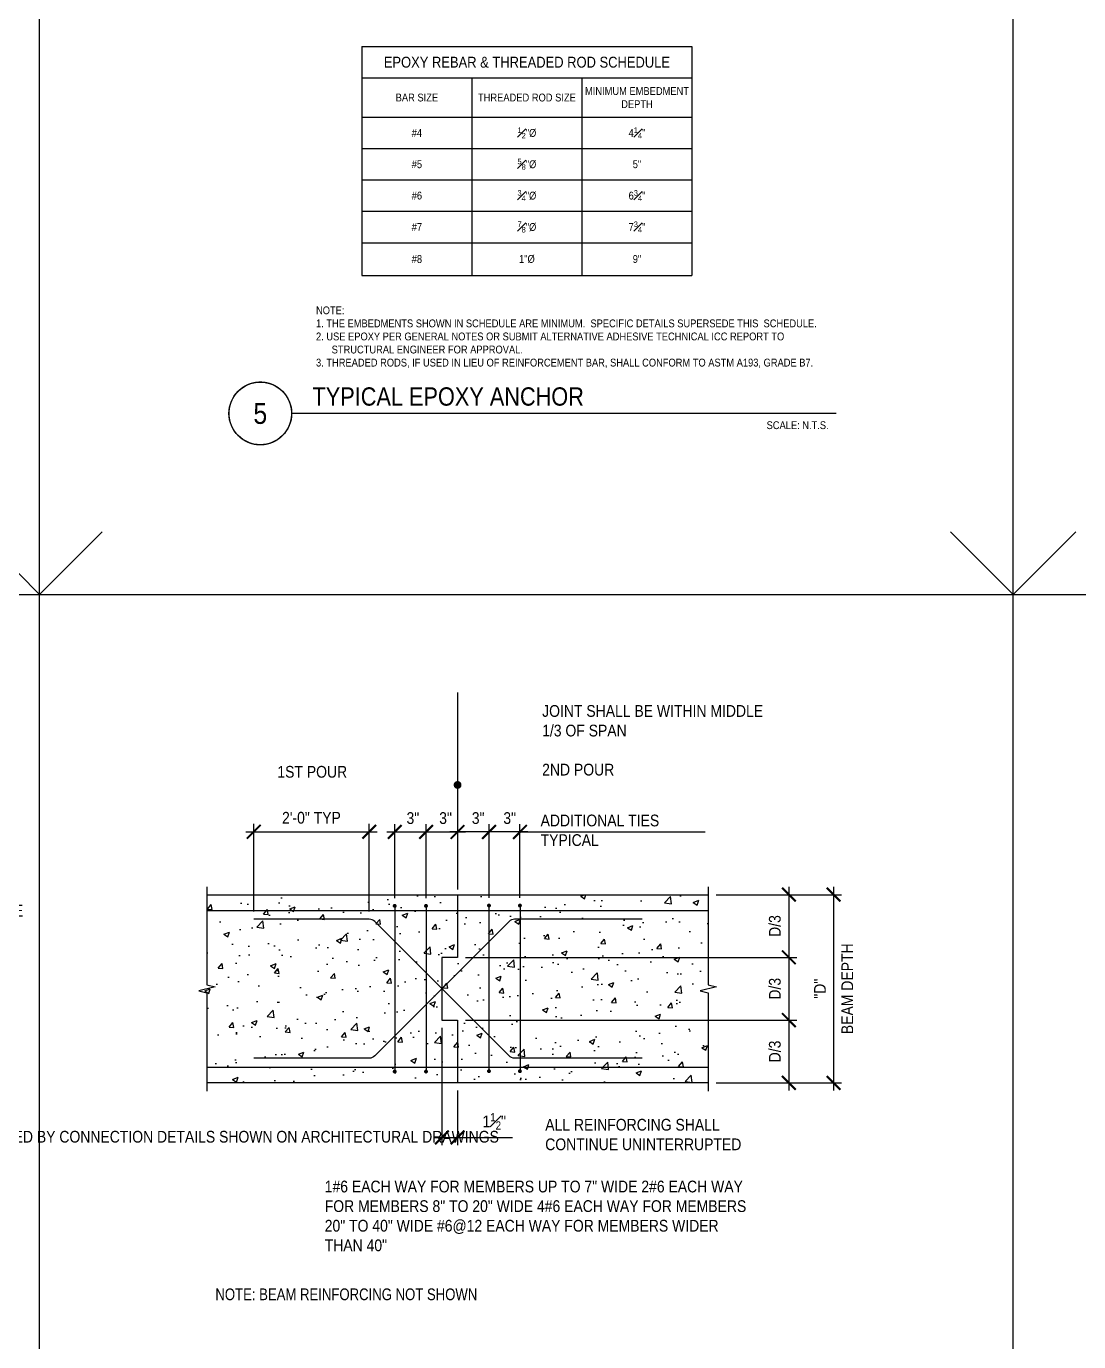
# Model space of a CAD drawing. Header units: inches. Extents: x -16404 to 14624, y -1591 to 16152.
# Drawn here: x -8850 to -8749.3, y 620.5 to 746.4 of the extents above; entities that cross this region are included whole.
import ezdxf
from ezdxf import colors
from ezdxf.entities.mleader import LeaderData, LeaderLine
from ezdxf.enums import TextEntityAlignment as Align
from ezdxf.math import Vec2, Vec3

# ---------------------------------------------------------------- set-up
doc = ezdxf.new("R2010")
doc.units = ezdxf.units.IN
doc.header["$LTSCALE"] = 24
doc.header["$MEASUREMENT"] = 0
doc.linetypes.add('DASHED2', pattern=[0.375, 0.25, -0.125])
doc.layers.get('0').update_dxf_attribs({"linetype": 'CONTINUOUS'})
doc.layers.get('DefPoints').update_dxf_attribs({"color": 251, "linetype": 'CONTINUOUS'})
for name, color, linetype in [('S-ANNO-DIMS', 2, 'CONTINUOUS'), ('S-ANNO-NOTE', 4, 'CONTINUOUS'), ('S-BREAK', 2, 'CONTINUOUS'), ('S-CONC', 4, 'CONTINUOUS'), ('S-REBAR', 7, 'CONTINUOUS')]:
    doc.layers.add(name, color=color, linetype=linetype)
doc.layers.add('S-ANNO-GRID-NONPLOT', color=251, linetype='CONTINUOUS', plot=False)
doc.layers.add('S-HATCH2', color=2, linetype='CONTINUOUS', transparency=0.5)
doc.styles.add('Arial', font='arial.ttf', dxfattribs={"width": 0.85})
doc.dimstyles.new('DIM-12$0', dxfattribs={"dimscale": 12, "dimtxt": 0.09375, "dimasz": 0.109375, "dimexe": 0.0625, "dimexo": 0.0625, "dimgap": 0.0625, "dimtad": 1, "dimdec": 4, "dimzin": 11, "dimdsep": 46, "dimlunit": 4, "dimtxsty": 'Arial', "dimblk": 'ARCHTICK', "dimblk1": 'ARCHTICK', "dimblk2": 'ARCHTICK', "dimsah": 1, "dimcen": 0.125, "dimdle": 0.0625, "dimclrd": 256, "dimclre": 256, "dimclrt": 4, "dimadec": 0, "dimazin": 0, "dimtfac": 0.75, "dimtdec": 4, "dimtofl": 0, "dimtmove": 0, "dimatfit": 3, "dimldrblk": 'ARCHTICK', "dimfxl": 1, "dimfrac": 1, "dimtolj": 1, "dimtzin": 11, "dimarcsym": 0})

# ---------------------------------------------------------------- blocks, each defined once
blk = doc.blocks.new('ST-DOT')
at = {"const_width": 0.5}
blk.add_lwpolyline([(-0.25, 0, 1), (0.25, 0, 1)], format="xyb", close=True, dxfattribs=at)
blk = doc.blocks.new('_ARCHTICK')
at = {"color": 0, "linetype": 'ByBlock', "const_width": 0.15}
blk.add_lwpolyline([(-0.5, -0.5), (0.5, 0.5)], dxfattribs=at)
blk = doc.blocks.new('*D2302')
at = {"layer": 'DefPoints', "color": 0, "transparency": 16777216}
for p in [(-8817.19, 669.3), (-8828.24, 660.92), (-8817.19, 660.92)]:
    blk.add_point(p, dxfattribs=at)
at = {"layer": 'S-ANNO-DIMS', "lineweight": -2, "transparency": 16777216}
for p, q in [((-8828.24, 661.67), (-8828.24, 670.05)), ((-8817.19, 661.67), (-8817.19, 670.05)), ((-8828.99, 669.3), (-8816.44, 669.3))]:
    blk.add_line(p, q, dxfattribs=at)
at = {"layer": 'S-ANNO-DIMS', "lineweight": -2, "transparency": 16777216, "xscale": 1.3125, "yscale": 1.3125, "zscale": 1.3125, "rotation": 180}
blk.add_blockref('_ARCHTICK', (-8828.24, 669.3), dxfattribs=at)
at = {"layer": 'S-ANNO-DIMS', "lineweight": -2, "transparency": 16777216, "xscale": 1.3125, "yscale": 1.3125, "zscale": 1.3125}
blk.add_blockref('_ARCHTICK', (-8817.19, 669.3), dxfattribs=at)
at = {"layer": 'S-ANNO-DIMS', "color": 4, "transparency": 16777216, "insert": (-8822.72, 670.63), "char_height": 1.125, "attachment_point": 5, "style": 'Arial'}
blk.add_mtext('\\A1;2\'-0" TYP', dxfattribs=at)
blk = doc.blocks.new('*D2303')
at = {"layer": 'DefPoints', "color": 0, "transparency": 16777216}
for p in [(-8811.75, 669.28), (-8814.75, 662.2), (-8811.75, 662.2)]:
    blk.add_point(p, dxfattribs=at)
at = {"layer": 'S-ANNO-DIMS', "lineweight": -2, "transparency": 16777216}
for p, q in [((-8814.75, 662.95), (-8814.75, 670.03)), ((-8811.75, 662.95), (-8811.75, 670.03)), ((-8815.5, 669.28), (-8811, 669.28))]:
    blk.add_line(p, q, dxfattribs=at)
at = {"layer": 'S-ANNO-DIMS', "lineweight": -2, "transparency": 16777216, "xscale": 1.3125, "yscale": 1.3125, "zscale": 1.3125, "rotation": 180}
blk.add_blockref('_ARCHTICK', (-8814.75, 669.28), dxfattribs=at)
at = {"layer": 'S-ANNO-DIMS', "lineweight": -2, "transparency": 16777216, "xscale": 1.3125, "yscale": 1.3125, "zscale": 1.3125}
blk.add_blockref('_ARCHTICK', (-8811.75, 669.28), dxfattribs=at)
at = {"layer": 'S-ANNO-DIMS', "color": 4, "transparency": 16777216, "insert": (-8813.01, 670.6), "char_height": 1.125, "attachment_point": 5, "style": 'Arial'}
blk.add_mtext('\\A1;3"', dxfattribs=at)
blk = doc.blocks.new('*D2304')
at = {"layer": 'DefPoints', "color": 0, "transparency": 16777216}
for p in [(-8811.75, 669.28), (-8808.73, 669.28), (-8808.73, 669.28)]:
    blk.add_point(p, dxfattribs=at)
at = {"layer": 'S-ANNO-DIMS', "lineweight": -2, "transparency": 16777216}
blk.add_line((-8812.5, 669.28), (-8807.98, 669.28), dxfattribs=at)
at = {"layer": 'S-ANNO-DIMS', "lineweight": -2, "transparency": 16777216, "xscale": 1.3125, "yscale": 1.3125, "zscale": 1.3125, "rotation": 180}
blk.add_blockref('_ARCHTICK', (-8811.75, 669.28), dxfattribs=at)
at = {"layer": 'S-ANNO-DIMS', "lineweight": -2, "transparency": 16777216, "xscale": 1.3125, "yscale": 1.3125, "zscale": 1.3125}
blk.add_blockref('_ARCHTICK', (-8808.73, 669.28), dxfattribs=at)
at = {"layer": 'S-ANNO-DIMS', "color": 4, "transparency": 16777216, "insert": (-8809.88, 670.6), "char_height": 1.125, "attachment_point": 5, "style": 'Arial'}
blk.add_mtext('\\A1;3"', dxfattribs=at)
blk = doc.blocks.new('*D2305')
at = {"layer": 'DefPoints', "color": 0, "transparency": 16777216}
for p in [(-8808.73, 669.28), (-8808.73, 669.28), (-8805.72, 662.24)]:
    blk.add_point(p, dxfattribs=at)
at = {"layer": 'S-ANNO-DIMS', "lineweight": -2, "transparency": 16777216}
for p, q in [((-8805.72, 662.99), (-8805.72, 670.03)), ((-8804.97, 669.28), (-8809.48, 669.28))]:
    blk.add_line(p, q, dxfattribs=at)
at = {"layer": 'S-ANNO-DIMS', "lineweight": -2, "transparency": 16777216, "xscale": 1.3125, "yscale": 1.3125, "zscale": 1.3125, "rotation": 180}
blk.add_blockref('_ARCHTICK', (-8808.73, 669.28), dxfattribs=at)
at = {"layer": 'S-ANNO-DIMS', "lineweight": -2, "transparency": 16777216, "xscale": 1.3125, "yscale": 1.3125, "zscale": 1.3125}
blk.add_blockref('_ARCHTICK', (-8805.72, 669.28), dxfattribs=at)
at = {"layer": 'S-ANNO-DIMS', "color": 4, "transparency": 16777216, "insert": (-8806.76, 670.6), "char_height": 1.125, "attachment_point": 5, "style": 'Arial'}
blk.add_mtext('\\A1;3"', dxfattribs=at)
blk = doc.blocks.new('*D2306')
at = {"layer": 'DefPoints', "color": 0, "transparency": 16777216}
for p in [(-8805.73, 669.28), (-8805.73, 669.27), (-8802.76, 662.24)]:
    blk.add_point(p, dxfattribs=at)
at = {"layer": 'S-ANNO-DIMS', "lineweight": -2, "transparency": 16777216}
for p, q in [((-8805.73, 670.02), (-8805.73, 670.03)), ((-8802.76, 662.99), (-8802.76, 670.03)), ((-8802.01, 669.28), (-8806.48, 669.28))]:
    blk.add_line(p, q, dxfattribs=at)
at = {"layer": 'S-ANNO-DIMS', "lineweight": -2, "transparency": 16777216, "xscale": 1.3125, "yscale": 1.3125, "zscale": 1.3125, "rotation": 180}
blk.add_blockref('_ARCHTICK', (-8805.73, 669.28), dxfattribs=at)
at = {"layer": 'S-ANNO-DIMS', "lineweight": -2, "transparency": 16777216, "xscale": 1.3125, "yscale": 1.3125, "zscale": 1.3125}
blk.add_blockref('_ARCHTICK', (-8802.76, 669.28), dxfattribs=at)
at = {"layer": 'S-ANNO-DIMS', "color": 4, "transparency": 16777216, "insert": (-8803.74, 670.6), "char_height": 1.125, "attachment_point": 5, "style": 'Arial'}
blk.add_mtext('\\A1;3"', dxfattribs=at)
blk = doc.blocks.new('*D2307')
at = {"layer": 'DefPoints', "color": 0, "transparency": 16777216}
for p in [(-8784.73, 663.28), (-8808.73, 657.28), (-8777.01, 657.28)]:
    blk.add_point(p, dxfattribs=at)
at = {"layer": 'S-ANNO-DIMS', "lineweight": -2, "transparency": 16777216}
for p, q in [((-8783.98, 663.28), (-8776.26, 663.28)), ((-8777.01, 664.03), (-8777.01, 656.53)), ((-8807.98, 657.28), (-8776.26, 657.28))]:
    blk.add_line(p, q, dxfattribs=at)
at = {"layer": 'S-ANNO-DIMS', "lineweight": -2, "transparency": 16777216, "xscale": 1.3125, "yscale": 1.3125, "zscale": 1.3125}
for p, rotation in [((-8777.01, 663.28), 90), ((-8777.01, 657.28), 270)]:
    blk.add_blockref('_ARCHTICK', p, dxfattribs=dict(at, rotation=rotation))
at = {"layer": 'S-ANNO-DIMS', "color": 4, "transparency": 16777216, "insert": (-8778.35, 660.28), "char_height": 1.125, "attachment_point": 5, "rotation": 90, "style": 'Arial'}
blk.add_mtext('\\A1;D/3', dxfattribs=at)
blk = doc.blocks.new('*D2308')
at = {"layer": 'DefPoints', "color": 0, "transparency": 16777216}
for p in [(-8808.73, 657.28), (-8808.73, 651.28), (-8777.01, 651.28)]:
    blk.add_point(p, dxfattribs=at)
at = {"layer": 'S-ANNO-DIMS', "lineweight": -2, "transparency": 16777216}
for p, q in [((-8807.98, 657.28), (-8776.26, 657.28)), ((-8777.01, 658.03), (-8777.01, 650.53)), ((-8807.98, 651.28), (-8776.26, 651.28))]:
    blk.add_line(p, q, dxfattribs=at)
at = {"layer": 'S-ANNO-DIMS', "lineweight": -2, "transparency": 16777216, "xscale": 1.3125, "yscale": 1.3125, "zscale": 1.3125}
for p, rotation in [((-8777.01, 657.28), 90), ((-8777.01, 651.28), 270)]:
    blk.add_blockref('_ARCHTICK', p, dxfattribs=dict(at, rotation=rotation))
at = {"layer": 'S-ANNO-DIMS', "color": 4, "transparency": 16777216, "insert": (-8778.35, 654.28), "char_height": 1.125, "attachment_point": 5, "rotation": 90, "style": 'Arial'}
blk.add_mtext('\\A1;D/3', dxfattribs=at)
blk = doc.blocks.new('*D2309')
at = {"layer": 'DefPoints', "color": 0, "transparency": 16777216}
for p in [(-8808.73, 651.28), (-8784.73, 645.28), (-8777.01, 645.28)]:
    blk.add_point(p, dxfattribs=at)
at = {"layer": 'S-ANNO-DIMS', "lineweight": -2, "transparency": 16777216}
for p, q in [((-8777.01, 652.03), (-8777.01, 644.53)), ((-8807.98, 651.28), (-8776.26, 651.28)), ((-8783.98, 645.28), (-8776.26, 645.28))]:
    blk.add_line(p, q, dxfattribs=at)
at = {"layer": 'S-ANNO-DIMS', "lineweight": -2, "transparency": 16777216, "xscale": 1.3125, "yscale": 1.3125, "zscale": 1.3125}
for p, rotation in [((-8777.01, 651.28), 90), ((-8777.01, 645.28), 270)]:
    blk.add_blockref('_ARCHTICK', p, dxfattribs=dict(at, rotation=rotation))
at = {"layer": 'S-ANNO-DIMS', "color": 4, "transparency": 16777216, "insert": (-8778.35, 648.28), "char_height": 1.125, "attachment_point": 5, "rotation": 90, "style": 'Arial'}
blk.add_mtext('\\A1;D/3', dxfattribs=at)
blk = doc.blocks.new('*D2310')
at = {"layer": 'DefPoints', "color": 0, "transparency": 16777216}
for p in [(-8784.73, 663.28), (-8784.73, 645.28), (-8772.73, 645.28)]:
    blk.add_point(p, dxfattribs=at)
at = {"layer": 'S-ANNO-DIMS', "lineweight": -2, "transparency": 16777216}
for p, q in [((-8783.98, 663.28), (-8771.98, 663.28)), ((-8772.73, 664.03), (-8772.73, 644.53)), ((-8783.98, 645.28), (-8771.98, 645.28))]:
    blk.add_line(p, q, dxfattribs=at)
at = {"layer": 'S-ANNO-DIMS', "lineweight": -2, "transparency": 16777216, "xscale": 1.3125, "yscale": 1.3125, "zscale": 1.3125}
for p, rotation in [((-8772.73, 663.28), 90), ((-8772.73, 645.28), 270)]:
    blk.add_blockref('_ARCHTICK', p, dxfattribs=dict(at, rotation=rotation))
at = {"layer": 'S-ANNO-DIMS', "color": 4, "transparency": 16777216, "char_height": 1.125, "attachment_point": 5, "rotation": 90, "style": 'Arial'}
for s, insert in [('\\A1;BEAM DEPTH', (-8771.42, 654.28)), ('\\A1;"D"', (-8774.04, 654.28))]:
    blk.add_mtext(s, dxfattribs=dict(at, insert=insert))
blk = doc.blocks.new('*D2311')
at = {"layer": 'DefPoints', "color": 0, "transparency": 16777216}
for p in [(-8810.23, 651.28), (-8808.73, 645.28), (-8808.73, 640.05)]:
    blk.add_point(p, dxfattribs=at)
at = {"layer": 'S-ANNO-DIMS', "lineweight": -2, "transparency": 16777216}
for p, q in [((-8810.23, 650.53), (-8810.23, 639.3)), ((-8808.73, 644.53), (-8808.73, 639.3)), ((-8810.98, 640.05), (-8808.73, 640.05)), ((-8808.73, 640.05), (-8803.46, 640.05))]:
    blk.add_line(p, q, dxfattribs=at)
at = {"layer": 'S-ANNO-DIMS', "lineweight": -2, "transparency": 16777216, "xscale": 1.3125, "yscale": 1.3125, "zscale": 1.3125, "rotation": 180}
blk.add_blockref('_ARCHTICK', (-8810.23, 640.05), dxfattribs=at)
at = {"layer": 'S-ANNO-DIMS', "lineweight": -2, "transparency": 16777216, "xscale": 1.3125, "yscale": 1.3125, "zscale": 1.3125}
blk.add_blockref('_ARCHTICK', (-8808.73, 640.05), dxfattribs=at)
at = {"layer": 'S-ANNO-DIMS', "color": 4, "transparency": 16777216, "insert": (-8805.22, 641.59), "char_height": 1.125, "attachment_point": 5, "style": 'Arial'}
blk.add_mtext('\\A1;1{\\H0.7x;\\S1#2;}"', dxfattribs=at)
blk = doc.blocks.new('_DotBlank')
at = {"color": 0, "lineweight": -2}
blk.add_line((-0.5, 0), (-1, 0), dxfattribs=at)
blk.add_circle((0, 0), 0.5, dxfattribs=at)
blk = doc.blocks.new('*U282')
at = {"const_width": 0.125}
for points in [[(-3, 0, -1), (3, 0, 3.732051)], [(-3, 0, 1), (3, 0, -3.732051)]]:
    blk.add_lwpolyline(points, format="xyb", dxfattribs=at)
blk.add_lwpolyline([(3, 0), (55.16, 0)], dxfattribs=at)
blk.add_circle((0, 0), 3)
at = {"style": 'Arial', "width": 0.85}
for tag, p in [('DWG_TITLE_1', (5, 4.12)), ('DWG_TITLE_2', (5, 1.62))]:
    blk.add_attdef(tag, text='', height=1.75, dxfattribs=at).set_placement(p, align=Align.MIDDLE_LEFT)
blk.add_attdef('#', text='', height=2, dxfattribs=at).set_placement((0, 0), align=Align.MIDDLE_CENTER)
blk.add_attdef('SCALE', text='', height=0.75, dxfattribs=at).set_placement((54.41, -0.75), align=Align.TOP_RIGHT)
blk = doc.blocks.new('*T2317')
at = {"layer": 'S-ANNO-NOTE', "color": 6, "linetype": 'ByBlock', "lineweight": -2, "transparency": 16777216}
for p, q in [((0, 0), (31.6, 0)), ((0, 0), (0, -21.9)), ((31.6, 0), (31.6, -21.9)), ((0, -3), (31.6, -3)), ((10.53, -3), (10.53, -6.76)), ((21.07, -3), (21.07, -6.76)), ((0, -6.76), (31.6, -6.76)), ((0, -21.9), (31.6, -21.9))]:
    blk.add_line(p, q, dxfattribs=at)
at = {"layer": 'S-ANNO-NOTE', "color": 2, "linetype": 'ByBlock', "lineweight": -2, "transparency": 16777216}
for p, q in [((10.53, -6.76), (10.53, -21.9)), ((21.07, -6.76), (21.07, -21.9)), ((0, -9.76), (31.6, -9.76)), ((0, -12.76), (31.6, -12.76)), ((0, -15.76), (31.6, -15.76)), ((0, -18.76), (31.6, -18.76))]:
    blk.add_line(p, q, dxfattribs=at)
at = {"layer": 'S-ANNO-NOTE', "color": 4, "transparency": 16777216, "attachment_point": 5, "style": 'Arial'}
for s, insert, char_height, width in [('EPOXY REBAR & THREADED ROD SCHEDULE', (15.8, -1.5), 1.0435, 31.1024), ('BAR SIZE', (5.27, -4.88), 0.751, 10.0336), ('THREADED ROD SIZE', (15.8, -4.88), 0.7513, 10.0336), ('MINIMUM EMBEDMENT DEPTH', (26.34, -4.88), 0.7513, 10.0336), ('#4', (5.27, -8.26), 0.751, 10.0336), ('\\A1;{\\H0.7x;\\S1#2;}"%%C', (15.8, -8.26), 0.7513, 10.0336), ('\\A1;4{\\H0.7x;\\S1#4;}"', (26.34, -8.26), 0.7513, 10.0336), ('#5', (5.27, -11.26), 0.751, 10.0336), ('\\A1;{\\H0.7x;\\S5#8;}"%%C', (15.8, -11.26), 0.7513, 10.0336), ('5"', (26.34, -11.26), 0.751, 10.0336), ('\\A1;{\\H0.7x;\\S3#4;}"%%C', (15.8, -14.26), 0.7513, 10.0336), ('\\A1;6{\\H0.7x;\\S3#4;}"', (26.34, -14.26), 0.7513, 10.0336), ('#6', (5.27, -14.26), 0.751, 10.0336), ('#7', (5.27, -17.26), 0.751, 10.0336), ('\\A1;{\\H0.7x;\\S7#8;}"%%C', (15.8, -17.26), 0.7513, 10.0336), ('\\A1;7{\\H0.7x;\\S3#4;}"', (26.34, -17.26), 0.7513, 10.0336), ('#8', (5.27, -20.33), 0.751, 10.0336), ('1"%%C', (15.8, -20.33), 0.751, 10.0336), ('9"', (26.34, -20.33), 0.751, 10.0336)]:
    blk.add_mtext(s, dxfattribs=dict(at, insert=insert, char_height=char_height, width=width))
blk = doc.blocks.new('Se_24x36_DETAILS_GRID')
for p, q in [((7.767, 7.667), (7.767, 15.333)), ((15.535, 7.667), (15.535, 15.333)), ((7.767, 7.667), (8.267, 8.167)), ((15.535, 7.667), (16.035, 8.167)), ((0, 7.667), (7.767, 7.667)), ((7.767, 7.667), (15.535, 7.667)), ((7.767, 0), (7.767, 7.667)), ((15.535, 7.667), (23.302, 7.667)), ((15.535, 0), (15.535, 7.667))]:
    blk.add_line(p, q)
at = {"linetype": 'DASHED2', "ltscale": 0.5}
for p, q in [((7.767, 7.667), (7.267, 8.167)), ((15.535, 7.667), (15.035, 8.167))]:
    blk.add_line(p, q, dxfattribs=at)

msp = doc.modelspace()

# ---------------------------------------------------------------- hatches: boundary and pattern name
at = {"layer": 'S-HATCH2'}
h = msp.add_hatch(dxfattribs=at)
h.set_pattern_fill('AR-CONC', color=256, scale=0.75, style=0)
h.set_pattern_definition([(50, (330.968, -3481.158), (5.3794514, -0.470641), [0.5625, -6.1875]), (355, (330.968, -3481.158), (-1.040635, 5.641441), [0.45, -4.95]), (100.451444, (331.416, -3481.197), (4.3388164, 5.1708), [0.4780514, -5.2585658]), (46.1842, (330.968, -3479.658), (8.00431, -1.2413946), [0.84375, -9.28125]), (96.635635, (331.635, -3479.761), (7.0099646, 7.3058895), [0.7170776, -7.887853]), (351.18416, (330.968, -3479.658), (7.0099646, 7.3058895), [0.675, -7.425]), (21, (331.718, -3480.033), (4.4768029, -3.0196417), [0.5625, -6.1875]), (326, (331.718, -3480.033), (1.824865, 5.4386253), [0.45, -4.95]), (71.451445, (332.091, -3480.2846), (6.3016678, 2.4189836), [0.4780514, -5.2585658]), (37.5, (330.968, -3481.158), (0.0911989, 2.4967039), [0, -4.89, 0, -5.025, 0, -4.96875]), (7.5, (330.968, -3481.158), (1.9730215, 2.95808784), [0, -2.865, 0, -4.7775, 0, -1.89375]), (327.5, (329.2954, -3481.158), (4.00366827, -0.16916154), [0, -1.875, 0, -5.85, 0, -7.7625]), (317.5, (328.5454, -3481.158), (4.3738963, 0.7507874), [0, -2.4375, 0, -3.885, 0, -5.5125])])
h.paths.add_polyline_path([(-8810.22966, 657.27947), (-8808.72966, 657.27947), (-8808.72966, 663.27947), (-8832.72966, 663.27947), (-8832.72966, 654.65805), (-8831.95131, 654.46876), (-8833.50801, 654.09019), (-8832.72966, 653.9009), (-8832.72966, 645.27947), (-8808.72966, 645.27947), (-8808.72966, 651.27947), (-8810.22966, 651.27947)])
h.paths.add_polyline_path([(-8784.72966, 663.27947), (-8808.72966, 663.27947), (-8808.72966, 657.27947), (-8810.22966, 657.27947), (-8810.22966, 651.27947), (-8808.72966, 651.27947), (-8808.72966, 645.27947), (-8784.72966, 645.27947), (-8784.72966, 653.9009), (-8785.50801, 654.09019), (-8783.95131, 654.46876), (-8784.72966, 654.65805)])

# ---------------------------------------------------------------- linework, layer by layer
msp.add_line((-8808.72966, 674.90447), (-8808.72966, 674.9005))
at = {"layer": 'S-ANNO-DIMS'}
for p, q in [((-8808.72966, 682.60724), (-8808.72966, 663.76121)), ((-8802.72966, 669.27947), (-8785.03058, 669.27947))]:
    msp.add_line(p, q, dxfattribs=at)
for points in [[(-8808.66526, 680.93143, 0, 0.5, 0), (-8807.16526, 680.93143, 0, 0, 0), (-8801.5535, 680.93143, 0, 0, 0)], [(-8832.29995, 673.7755, 0, 0.5, 0), (-8830.79995, 673.7755, 0, 0, 0), (-8808.72966, 673.7755, 0, 0, 0)], [(-8785.15937, 673.7755, 0, 0.5, 0), (-8786.65937, 673.7755, 0, 0, 0), (-8808.72966, 673.7755, 0, 0, 0)], [(-8782.11728, 673.7755, 0, 0.5, 0), (-8783.61728, 673.7755, 0, 0, 0), (-8786.73302, 673.7755, 0, 0, 0)], [(-8826.44978, 647.63429, 0, 0.5, 0), (-8826.09397, 646.17711, 0, 0, 0), (-8823.41157, 635.19156, 0, 0, 0), (-8822.28657, 635.19156, 0, 0, 0)], [(-8804.58459, 646.69862, 0, 0.5, 0), (-8803.97083, 645.32994, 0, 0, 0), (-8802.17743, 641.33069, 0, 0, 0), (-8801.05243, 641.33069, 0, 0, 0)]]:
    msp.add_lwpolyline(points, format="xyseb", dxfattribs=at)
at = {"layer": 'S-BREAK'}
for points in [[(-8832.72966, 664.02947), (-8832.72966, 654.65805), (-8831.95131, 654.46876), (-8833.50801, 654.09019), (-8832.72966, 653.9009), (-8832.72966, 644.48566)], [(-8784.72966, 664.02947), (-8784.72966, 654.65805), (-8783.95131, 654.46876), (-8785.50801, 654.09019), (-8784.72966, 653.9009), (-8784.72966, 644.48566)]]:
    msp.add_lwpolyline(points, dxfattribs=at)
at = {"layer": 'S-CONC'}
for p, q in [((-8832.72966, 663.27947), (-8784.72966, 663.27947)), ((-8808.72966, 663.27947), (-8808.72966, 657.27947)), ((-8810.22966, 657.27947), (-8810.22966, 651.27947)), ((-8808.72966, 657.27947), (-8810.22966, 657.27947)), ((-8810.22966, 651.27947), (-8808.72966, 651.27947)), ((-8808.72966, 651.27947), (-8808.72966, 645.27947)), ((-8784.72966, 645.27947), (-8832.72966, 645.27947))]:
    msp.add_line(p, q, dxfattribs=at)
at = {"layer": 'S-REBAR'}
for p, q in [((-8814.72966, 662.05466), (-8814.72966, 646.39183)), ((-8811.72966, 662.05466), (-8811.72966, 646.39183)), ((-8805.72966, 662.05466), (-8805.72966, 646.39183)), ((-8802.72966, 662.05466), (-8802.72966, 646.39183)), ((-8832.72966, 661.77947), (-8784.72966, 661.77947)), ((-8832.72966, 646.77947), (-8784.72966, 646.77947))]:
    msp.add_line(p, q, dxfattribs=at)
at = {"layer": 'S-REBAR', "const_width": 0.1875}
for points in [[(-8814.84275, 662.20338, 1), (-8814.65525, 662.20338, 1)], [(-8811.84595, 662.20338, 1), (-8811.65845, 662.20338, 1)], [(-8805.81489, 662.24084, 1), (-8805.62739, 662.24084, 1)], [(-8802.85555, 662.24084, 1), (-8802.66805, 662.24084, 1)], [(-8814.84275, 646.35671, 1), (-8814.65525, 646.35671, 1)], [(-8811.84595, 646.35671, 1), (-8811.65845, 646.35671, 1)], [(-8805.81489, 646.39417, 1), (-8805.62739, 646.39417, 1)], [(-8802.85555, 646.39417, 1), (-8802.66805, 646.39417, 1)]]:
    msp.add_lwpolyline(points, format="xyb", close=True, dxfattribs=at)
at = {"layer": 'S-REBAR'}
for points in [[(-8791.07204, 660.92455), (-8803.26559, 660.92455, 0.198912367), (-8803.79592, 660.70488), (-8816.6634, 647.85407, -0.198912367), (-8817.19373, 647.6344), (-8828.23751, 647.6344)], [(-8791.07204, 647.6344), (-8803.26559, 647.6344, -0.198912367), (-8803.79592, 647.85407), (-8816.6634, 660.70488, 0.198912367), (-8817.19373, 660.92455), (-8828.23751, 660.92455)]]:
    msp.add_lwpolyline(points, format="xyb", dxfattribs=at)

# ---------------------------------------------------------------- block references
msp.add_blockref('*T2317', (-8817.89241, 744.41786))
at = {"xscale": 0.7499999999999999, "yscale": 0.7499999999999999, "zscale": 0.7499999999999999}
msp.add_blockref('ST-DOT', (-8808.72966, 673.7755), dxfattribs=at)
at = {"layer": 'S-ANNO-GRID-NONPLOT', "xscale": 12, "yscale": 12, "zscale": 12}
msp.add_blockref('Se_24x36_DETAILS_GRID', (-8941.9496, 600), dxfattribs=at)
at = {"layer": 'S-ANNO-NOTE'}
msp.add_blockref('*U282', (-8827.61521, 709.32136), dxfattribs=at).add_auto_attribs({'#': '5', 'DWG_TITLE_2': 'TYPICAL EPOXY ANCHOR', 'SCALE': 'SCALE: N.T.S.'})

# ---------------------------------------------------------------- texts
at = {"layer": 'S-ANNO-NOTE', "style": 'Arial', "width": 0.8}
msp.add_text('NOTE: BEAM REINFORCING NOT SHOWN ', height=1.125, dxfattribs=at).set_placement((-8831.91453, 624.48275))
at = {"layer": 'S-ANNO-NOTE', "insert": (-8822.28158, 713.67029), "char_height": 0.75, "width": 45.9596262, "attachment_point": 7, "style": 'Arial'}
msp.add_mtext('NOTE:\\P\\pi-1.5,l1.5;1. THE EMBEDMENTS SHOWN IN SCHEDULE ARE MINIMUM.  SPECIFIC DETAILS SUPERSEDE THIS  SCHEDULE.\\P2. USE EPOXY PER GENERAL NOTES OR SUBMIT ALTERNATIVE ADHESIVE TECHNICAL ICC REPORT TO STRUCTURAL ENGINEER FOR APPROVAL.\\P3. THREADED RODS, IF USED IN LIEU OF REINFORCEMENT BAR, SHALL CONFORM TO ASTM A193, GRADE B7.', dxfattribs=at)
at = {"layer": 'S-ANNO-NOTE', "color": 4, "char_height": 1.125, "attachment_point": 1, "style": 'Arial'}
for s, insert, width in [('JOINT SHALL BE WITHIN MIDDLE 1/3 OF SPAN', (-8800.63095, 681.41827), 21.7871342), ('2ND POUR', (-8800.63095, 675.80619), 13.4790797), ('1ST POUR', (-8825.98177, 675.59806), 13.4790797), ('ADDITIONAL TIES TYPICAL', (-8800.7788, 670.94058), 13.4790797), ('ALL REINFORCING SHALL  CONTINUE UNINTERRUPTED', (-8800.3355, 641.83184), 21.0966624), ('1#6 EACH WAY FOR MEMBERS UP TO 7" WIDE 2#6 EACH WAY FOR MEMBERS 8" TO 20" WIDE 4#6 EACH WAY FOR MEMBERS 20" TO 40" WIDE #6@12 EACH WAY FOR MEMBERS WIDER THAN 40"', (-8821.44698, 635.92074), 40.8826111)]:
    msp.add_mtext(s, dxfattribs=dict(at, insert=insert, width=width))

# ---------------------------------------------------------------- dimensions: what is measured, and where the dimension line sits
at = {"layer": 'S-ANNO-DIMS'}
for base, p1, p2, text, picture, middle in [((-8817.19373, 669.3016), (-8828.23751, 660.92455), (-8817.19373, 660.92455), '2\'-0" TYP', '*D2302', (-8822.71562, 669.3016)), ((-8811.7522, 669.27947), (-8814.749, 662.20338), (-8811.7522, 662.20338), '3"', '*D2303', (-8813.01205, 669.27947)), ((-8808.72966, 669.27947), (-8811.7522, 669.27947), (-8808.72966, 669.27947), '3"', '*D2304', (-8809.88228, 669.27947)), ((-8808.72966, 669.27947), (-8805.72114, 662.24084), (-8808.72966, 669.27947), '3"', '*D2305', (-8806.76104, 669.27947)), ((-8805.72966, 669.27947), (-8802.7618, 662.24084), (-8805.72966, 669.27095), '3"', '*D2306', (-8803.74086, 669.27947)), ((-8808.72966, 640.05248), (-8810.22966, 651.27947), (-8808.72966, 645.27947), '1{\\H0.7x;\\S1#2;}"', '*D2311', (-8805.21537, 640.05248))]:
    dim = msp.add_linear_dim(base=base, p1=p1, p2=p2, text=text, dimstyle='DIM-12$0', dxfattribs=at)
    dim.commit()
    dim.dimension.update_dxf_attribs({"geometry": picture, "text_midpoint": middle, "dimtype": 160})
for base, p1, p2, text, picture, middle in [((-8777.01353, 657.27947), (-8784.72966, 663.27947), (-8808.72966, 657.27947), 'D/3', '*D2307', (-8778.3456, 660.27947)), ((-8772.72966, 645.27947), (-8784.72966, 663.27947), (-8784.72966, 645.27947), '"D"\\XBEAM DEPTH', '*D2310', (-8772.72966, 654.27947)), ((-8777.01353, 651.27947), (-8808.72966, 657.27947), (-8808.72966, 651.27947), 'D/3', '*D2308', (-8778.3456, 654.27947)), ((-8777.01353, 645.27947), (-8808.72966, 651.27947), (-8784.72966, 645.27947), 'D/3', '*D2309', (-8778.3456, 648.27947))]:
    dim = msp.add_linear_dim(base=base, p1=p1, p2=p2, angle=90, text=text, dimstyle='DIM-12$0', dxfattribs=at)
    dim.commit()
    dim.dimension.update_dxf_attribs({"geometry": picture, "text_midpoint": middle})

# ---------------------------------------------------------------- leaders
at = {"layer": 'S-ANNO-NOTE'}
ml = msp.add_multileader_mtext('Standard', dxfattribs=at)
ml.set_content('{\\C256;OUTSIDE FACE OF CONCRETE}', color=4, style='Arial')
ml.set_leader_properties(color=2)
ml.set_arrow_properties(name='DOTBLANK')
ml.build(insert=Vec2(0, 0))
ml.multileader.update_dxf_attribs({"dogleg_length": 0.36, "arrow_head_size": 1.3125, "scale": 12})
ctx = ml.context
ctx.base_point, ctx.scale, ctx.char_height, ctx.arrow_head_size, ctx.landing_gap_size, ctx.plane_origin = Vec3(-8871.34071, 661.74025), 12, 1.125, 1.3125, 1.08, Vec3(-8901.63066, 963.16243)
notes = []
notes.append((ctx, [(0, (1, 1, 0), (-8872.84071, 661.74025), (1, 0), 1.5, [(0, [(-8879.80811, 655.16228)], 0, [])])]))
ctx.mtext.insert, ctx.mtext.width, ctx.mtext.flow_direction = Vec3(-8870.26071, 662.31235), 10.864815, 5
ml = msp.add_multileader_mtext('Standard', dxfattribs=at)
ml.set_content('\\A1;{\\C256;1\\H0.7x;\\S1#8;\\H1.4286x;" MIN NET AND AS REQUIRED BY CONNECTION DETAILS SHOWN ON ARCHITECTURAL DRAWINGS}', color=4, style='Arial')
ml.set_leader_properties(color=2)
ml.set_arrow_properties(name='DOTBLANK')
ml.build(insert=Vec2(0, 0))
ml.multileader.update_dxf_attribs({"dogleg_length": 0.36, "arrow_head_size": 1.3125, "scale": 12})
ctx = ml.context
ctx.base_point, ctx.scale, ctx.char_height, ctx.arrow_head_size, ctx.landing_gap_size, ctx.plane_origin = Vec3(-8871.34071, 640.33789), 12, 1.125, 1.3125, 1.08, Vec3(-8901.63066, 941.76006)
notes.append((ctx, [(0, (1, 1, 0), (-8872.84071, 640.33789), (1, 0), 1.5, [(0, [(-8877.88027, 645.67356)], 0, [])])]))
ctx.mtext.insert, ctx.mtext.width, ctx.mtext.flow_direction = Vec3(-8870.26071, 640.90998), 14.5526791, 5
for ctx, leaders in notes:
    for number, flags, end, landing, length, lines in leaders:
        leader = LeaderData()
        leader.index, (leader.has_last_leader_line, leader.has_dogleg_vector, leader.attachment_direction) = number, flags
        leader.last_leader_point, leader.dogleg_vector, leader.dogleg_length = Vec3(end), Vec3(landing), length
        for number, points, colour, breaks in lines:
            line = LeaderLine()
            line.index, line.vertices, line.color, line.breaks = number, Vec3.list(points), colors.encode_raw_color(colour), breaks
            leader.lines.append(line)
        ctx.leaders.append(leader)

doc.saveas('drawing.dxf')
